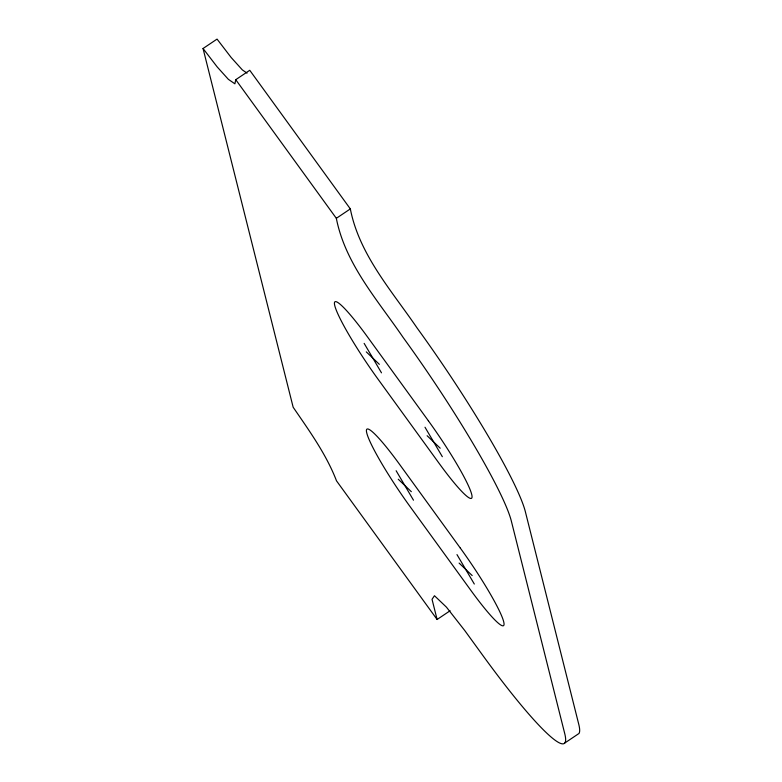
<?xml version="1.0" encoding="UTF-8"?>
<svg xmlns="http://www.w3.org/2000/svg" width="782" height="782" viewBox="0 0 782 782"><rect width="100%" height="100%" fill="white"/><g stroke="black" fill="none" stroke-linecap="round" stroke-linejoin="round"><path stroke-width="1.17" d="M564.946 742.9L578.954 733.496A169.772 19.433 56.1 0 0 578.739 724.23L525.426 511.966A169.772 19.433 56.1 0 0 417.021 327.873C391.538 290.523 359.261 254.541 350.336 208.911L249.751 70.282L235.753 79.686L234.893 83.821L228.383 79.344L217.201 66.939L203.046 48.504L217.054 39.1L231.198 57.545L242.381 69.94L247.034 73.137M450.109 610.752L437.109 619.491L432.035 599.325L434.469 595.728L446.434 607.145L464.733 630.507L482.993 655.668A169.772 19.433 56.1 0 0 564.741 733.633L511.418 521.369A169.772 19.433 56.1 0 0 403.013 337.277C377.53 299.926 345.263 263.935 336.338 218.315L350.336 208.911M366.279 351.871L379.358 364.344M427.128 435.73L440.207 448.203M398.263 479.229L411.342 491.702M459.112 563.079L472.191 575.562M235.753 79.686L336.338 218.315M437.109 619.491L336.514 480.852C326.221 454.147 309.203 430.696 293.152 407.217L203.046 48.504M424.997 427.236L442.338 456.698M364.148 343.376L381.489 372.838M456.981 554.594L474.322 584.046M396.132 470.735L413.483 500.187M428.331 420.736L367.481 336.886A67.907 7.771 56.1 0 0 334.784 305.694A67.907 7.771 56.1 0 0 378.146 379.329L438.995 463.188A67.907 7.771 56.1 0 0 471.693 494.38A67.907 7.771 56.1 0 0 428.331 420.736M460.324 548.094L399.475 464.234A67.907 7.771 56.1 0 0 366.778 433.052A67.907 7.771 56.1 0 0 410.139 506.687L470.989 590.547A67.907 7.771 56.1 0 0 503.686 621.729A67.907 7.771 56.1 0 0 460.324 548.094"/></g></svg>
